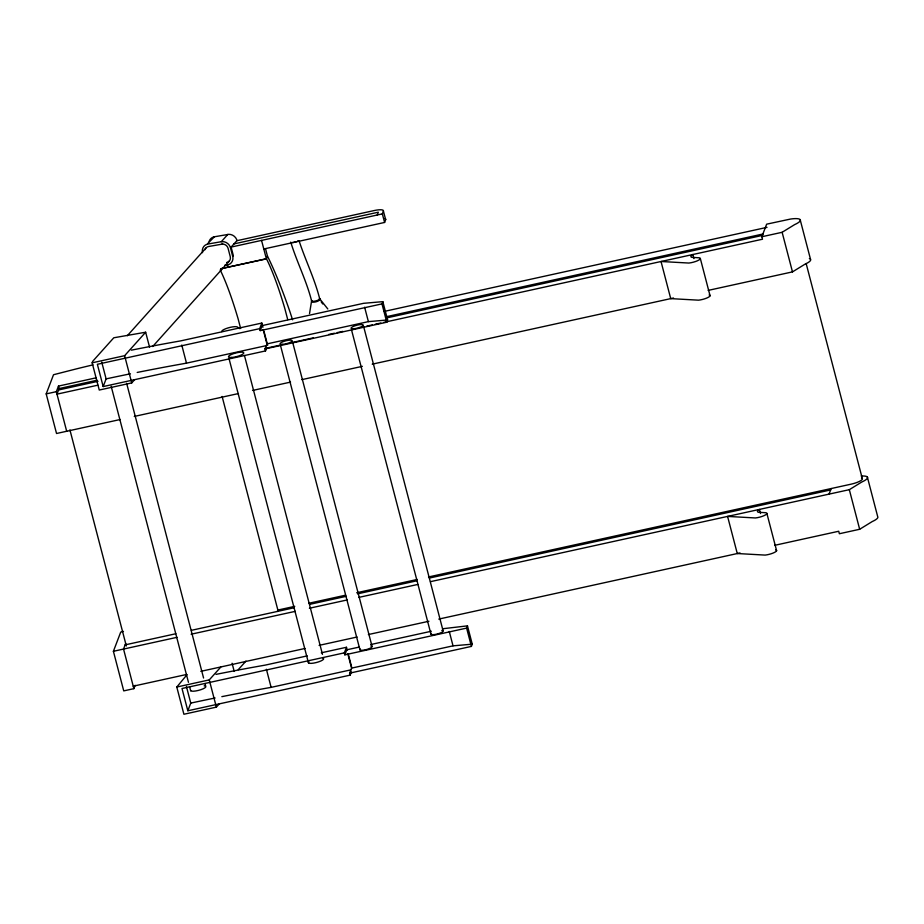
<?xml version="1.0" encoding="UTF-8"?>
<svg xmlns="http://www.w3.org/2000/svg" width="924" height="924" viewBox="0 0 924 924"><rect width="100%" height="100%" fill="white"/><g stroke="black" fill="none" stroke-linecap="round" stroke-linejoin="round"><path stroke-width="1.39" d="M309.528 313.582L311.607 300.831M120.189 419.519L56.537 433.495L46.2 393.901L53.523 374.728L75.537 369.103A314.749 73.758 -14.6 0 1 92.978 364.876M66.69 431.277L56.341 391.672L58.478 386.093L96.269 377.789M58.478 386.093L59.124 388.565L56.988 394.144L97.829 385.181M134.604 379.718L131.728 382.917L99.261 390.043L92.146 362.82L92.746 361.249L113.791 337.78L145.657 332.224L149.572 347.193M266.805 347.563L265.523 350.924L103.176 386.567L106.11 378.886L101.755 362.185M135.158 685.308L133.876 688.657L123.735 690.886L113.398 651.293L120.721 632.108L123.47 631.415M220.928 268.734L266.378 258.882L267.44 256.087L265.5 248.66M125.676 643.474L123.539 649.064L133.876 688.657M260.221 330.619L262.139 325.594L363.606 303.315L382.836 301.651L381.982 303.892L260.221 330.619L259.702 328.644L261.839 323.053L180.665 340.887A565.927 132.617 -14.6 0 0 131.381 350.161M265.523 350.924L265.003 348.937L266.921 343.913L263.167 329.522M219.242 703.926L216.366 707.126L183.899 714.252L176.784 687.029L186.948 674.786M351.443 671.783L350.161 675.132L187.826 710.775L190.76 703.095L186.394 686.393M377.281 214.992L378.343 212.197L233.968 243.901M263.79 248.983L384.592 222.453L382.351 213.883L383.414 211.088A10.522 2.472 -14.6 0 0 374.336 210.522L236.821 240.725M384.592 222.453L385.654 219.658L383.414 211.088M265.003 348.937L386.763 322.199L387.618 319.97L382.836 301.651M277.339 611.445L277.87 610.059L222.107 396.454M442.608 628.759L467.475 625.86L466.62 628.101L344.86 654.839L344.352 652.852L346.477 647.274L321.286 652.806M344.86 654.839L346.789 649.803L359.471 647.019M350.161 675.132L349.642 673.146L351.57 668.121L347.805 653.73M349.642 673.146L471.402 646.407L472.256 644.178L467.475 625.86M761.85 236.74L766.643 224.174L790.505 219.057A15.835 3.708 -14.6 0 1 794.663 224.59L782.131 232.294L761.85 236.74L762.496 239.224L383.645 322.418M829.036 494.132L831.173 488.553M202.541 252.656L202.368 251.755A7.9 7.242 41.9 0 1 207.034 244.259L214.414 236.775L228.713 234.338A7.9 7.242 41.9 0 1 236.717 239.628L237.006 240.517L230.492 247.782L232.906 257.253A7.9 7.242 41.9 0 1 228.24 264.761L224.601 265.454M127.304 335.735L205.913 248.048M207.9 244.04L221.298 241.707L227.812 234.442M205.024 249.723A5.267 4.828 41.9 0 1 208.628 246.5L221.864 244.19L222.569 243.416M92.146 362.82L124.625 355.694L145.657 332.224M232.733 256.364L233.356 255.671L231.115 247.089L382.351 213.883M152.679 346.523L229.371 260.961M227.373 264.969L228.205 267.267M176.784 687.029L209.263 679.902L220.744 667.105M238.277 669.657L245.946 661.099M708.142 290.402L792.48 271.887L805 264.183A15.835 3.708 -14.6 0 0 809.366 258.581M430.492 581.658L849.329 489.674L861.861 481.97A15.835 3.708 -14.6 0 0 861.214 476.056M774.693 545.322L838.726 531.254L839.373 533.737L859.666 529.279L872.198 521.575A15.835 3.708 -14.6 0 0 877.696 516.643L867.359 477.05M214.414 236.775L213.548 236.983A7.9 7.242 41.9 0 0 209.09 241.58M221.09 268.676L266.435 258.72A117.175 18.803 77.6 0 1 284.823 308.512L287.734 319.646M259.702 328.644L97.367 364.299L103.176 386.567M384.28 311.4L767.024 227.35M59.124 388.565L97.043 380.238M386.105 316.759L763.212 233.945M266.921 343.913L368.387 321.633L387.618 319.97M58.593 389.963L98.025 381.3M386.694 317.902L762.681 235.343M46.2 393.901L56.341 391.672M137.202 372.441A565.927 132.617 -14.6 0 1 186.486 363.155L266.251 345.645M265.373 348.383L280.861 344.987M292.134 342.515L313.248 337.872M328.736 334.476L334.373 333.241M337.191 332.617L342.816 331.381M366.759 326.126L372.384 324.89M375.202 324.266L380.838 323.03M134.269 416.435L238.461 393.555M252.541 390.459L290.552 382.109M301.825 379.637L362.37 366.343M372.222 364.172L673.492 298.013M277.87 610.059L294.768 606.34M308.847 603.256L345.449 595.218M356.71 592.746L417.255 579.452M428.517 576.969L851.131 484.164A10.522 2.472 -14.6 0 0 861.514 478.043M125.144 644.871L175.872 633.737M191.372 630.33L294.225 607.738M309.713 604.342L346.327 596.303M357.588 593.832L416.712 580.838M429.383 578.054L830.641 489.939M113.398 651.293L177.05 637.317M191.129 634.222L295.322 611.341M309.401 608.246L347.412 599.895M358.674 597.424L417.821 584.442M133.229 686.186L186.74 674.439M200.82 671.344L305.012 648.463M319.092 645.368L357.103 637.017M368.376 634.545L428.921 621.251M438.773 619.092L740.043 552.933M307.299 655.878L265.315 665.095A565.927 132.617 -14.6 0 0 216.031 674.37M370.743 644.548L431.335 631.242M344.352 652.852L182.005 688.507L187.826 710.775M351.57 668.121L453.026 645.841L472.256 644.178M221.841 696.65A565.927 132.617 -14.6 0 1 271.125 687.364L350.901 669.854M225.11 265.2L227.547 264.703M221.298 241.707L222.199 241.614A7.9 7.242 41.9 0 1 230.203 246.904L230.492 247.782M239.489 328.621L237.225 326.911A8.247 1.929 -14.6 0 0 227.916 327.962A8.247 1.929 -14.6 0 0 221.783 331.612M319.692 298.787L327.812 308.974M321.182 301.802L322.742 303.984M292.573 319.808L289.986 311.896A227.373 36.486 77.6 0 0 267.44 256.087M319.796 299.18C314.795 279.129 305.544 260.499 299.145 241.037M290.748 242.111C296.87 262.197 306.745 281.115 311.792 301.686A4.216 1.374 -15.6 0 1 311.954 300.901M800.161 219.658L810.498 259.263M806.144 263.502L862.277 478.493M782.131 232.294L792.48 271.887M849.329 489.674L859.666 529.279M700.369 258.662L710.059 295.784M766.92 513.582L776.61 550.704M693.959 258.628L692.885 254.504A10.499 2.46 -14.6 0 0 691.799 257.346L697.678 257.715A8.027 1.883 -14.6 0 1 699.018 259.967A8.027 1.883 -14.6 0 1 688.888 263.051L661.03 261.504L670.72 298.625L698.579 300.173A8.027 1.883 -14.6 0 0 707.807 297.574A8.027 1.883 -14.6 0 0 709.135 294.952M760.51 513.548L759.436 509.424A10.499 2.46 -14.6 0 0 758.35 512.266L764.229 512.624A8.027 1.883 -14.6 0 1 765.557 514.876A8.027 1.883 -14.6 0 1 755.439 517.96L727.581 516.412L737.271 553.534L765.13 555.093A8.027 1.883 -14.6 0 0 774.358 552.494A8.027 1.883 -14.6 0 0 775.686 549.861M381.982 303.892L386.763 322.199M466.62 628.101L471.402 646.407M364.633 307.242L368.387 321.633M449.272 631.45L453.026 645.841M363.582 326.322L443.081 630.826M351.49 329.776L430.988 634.268M292.562 341.915L372.06 646.419M261.55 240.402L266.378 258.882M280.469 345.368L359.967 649.872M261.839 323.053L262.936 327.235M264.021 331.416L267.66 345.333M346.477 647.274L347.205 650.057M348.302 654.227L351.57 666.758M240.644 328.517L238.103 318.78A117.175 18.803 77.6 0 0 220.201 269.947M244.433 355.451L322.476 654.354M228.956 358.362L308.454 662.866M181.762 345.056L186.486 363.155M266.401 669.276L271.125 687.364M232.074 663.236L234.211 671.401M124.625 355.694L131.728 382.917M209.263 679.902L216.366 707.126M126.634 383.298L203.569 678.02M205.036 683.598L205.763 686.393A7.889 1.848 -14.6 0 1 198.406 690.413A7.889 1.848 -14.6 0 1 190.598 690.228M111.157 386.209L188.461 682.328M189.547 686.52L190.644 690.713M69.912 429.879L126.322 645.957M204.146 685.885A7.889 1.848 -14.6 0 1 205.197 686.058M322.996 658.211A7.889 1.848 -14.6 0 1 316.204 662.566A7.889 1.848 -14.6 0 1 308.87 661.78M441.788 630.422A6.318 1.478 -14.6 0 1 437.988 633.818A6.318 1.478 -14.6 0 1 431.323 633.402M370.767 646.015A6.318 1.478 -14.6 0 1 366.967 649.422A6.318 1.478 -14.6 0 1 360.291 649.006M190.76 703.095A565.927 132.617 -14.6 0 1 215.107 698.001M106.11 378.886A565.927 132.617 -14.6 0 1 130.469 373.793M221.864 244.19A5.267 4.828 41.9 0 1 228.066 248.29L230.261 256.71A5.267 4.828 41.9 0 1 226.646 262.508M384.834 218.561A10.522 2.472 -14.6 0 1 385.654 219.658M319.392 298.614A4.204 0.982 -14.6 0 1 315.777 300.924A4.204 0.982 -14.6 0 1 311.862 300.508M319.473 298.914A4.216 1.374 -15.6 0 1 317.556 301.282A4.216 1.374 -15.6 0 1 312.116 301.963M298.094 240.806A4.204 1.224 -15.2 0 1 297.378 241.222M296.477 241.626A4.204 1.224 -15.2 0 1 292.411 242.515M231.647 357.461A7.889 1.848 -14.6 0 0 243.763 353.141A7.889 1.848 -14.6 0 0 233.033 353.834A7.889 1.848 -14.6 0 0 231.647 357.461M353.58 328.771A6.318 1.478 -14.6 0 0 363.259 325.317A6.318 1.478 -14.6 0 0 354.689 325.872A6.318 1.478 -14.6 0 0 353.58 328.771M282.548 344.363A6.318 1.478 -14.6 0 0 292.238 340.91A6.318 1.478 -14.6 0 0 283.656 341.464A6.318 1.478 -14.6 0 0 282.548 344.363"/></g></svg>
